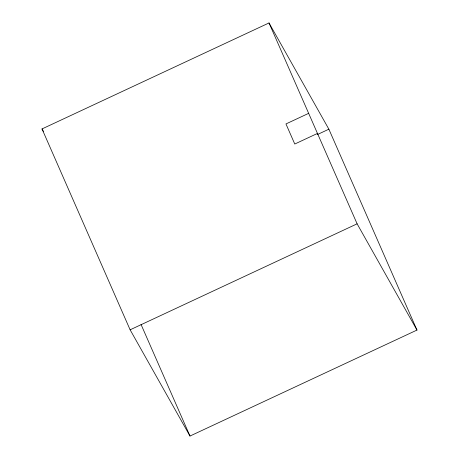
<?xml version="1.0" encoding="UTF-8"?>
<svg xmlns="http://www.w3.org/2000/svg" width="459" height="459" viewBox="0 0 459 459"><rect width="100%" height="100%" fill="white"/><g stroke="black" fill="none" stroke-linecap="round" stroke-linejoin="round"><path stroke-width="0.69" d="M42.021 128.933L269.014 22.95L328.874 129.191L416.979 330.067L189.986 436.05L130.126 329.809L42.021 128.933L43.421 131.417M308.66 113.344L285.957 123.941L294.77 144.028L317.467 133.431M317.203 134.642L328.874 129.191M130.126 329.809L357.113 223.826L416.979 330.067M269.014 22.95L357.113 223.826M141.039 324.45L189.986 436.05"/></g></svg>
